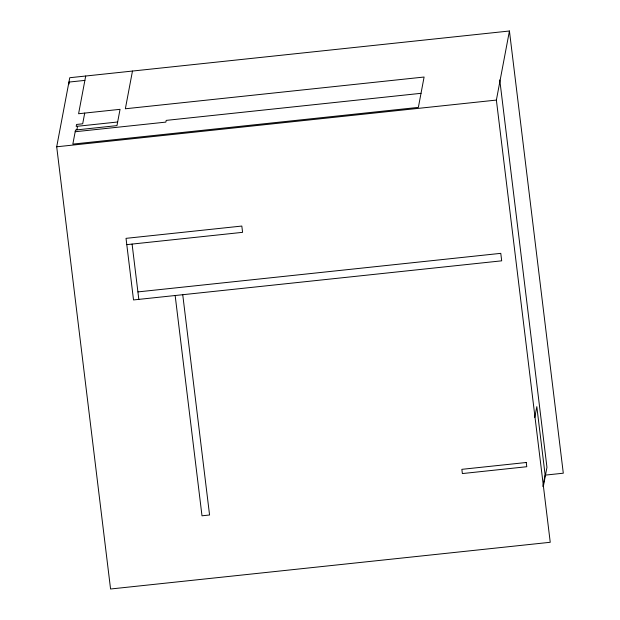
<?xml version="1.0" encoding="UTF-8"?>
<svg xmlns="http://www.w3.org/2000/svg" width="620" height="620" viewBox="0 0 620 620"><rect width="100%" height="100%" fill="white"/><g stroke="black" fill="none" stroke-linecap="round" stroke-linejoin="round"><path stroke-width="0.93" d="M509.431 31L496.38 100.076L550.242 542.283L110.569 589L56.699 146.793L69.758 77.717L509.431 31L563.301 473.207L545.019 475.145M85.707 76.02L78.585 113.739L120.048 109.329L116.971 125.62L75.508 130.022L72.842 144.103L418.361 107.392L424.096 77.027L125.356 108.771L132.478 71.052M76.865 129.882L77.554 126.255M84.707 113.088L82.685 123.806L76.555 124.457L76.19 126.403L117.653 121.993M534.765 417.438L536.812 406.643L545.104 474.75L542.895 486.444M543.322 486.537L546.956 467.317L499.767 79.934M84.886 80.391L68.928 82.08L69.161 83.964M421.019 93.318L166.191 120.389L165.866 122.109L75.183 131.742M56.699 146.793L496.38 100.076M126.782 244.644L242.583 232.337L241.823 226.052L126.023 238.351L133.525 299.94L501.689 260.826L500.782 253.347L137.919 291.904M182.737 294.709L209.568 514.995L201.996 515.801L175.158 295.515M132.091 244.078L138.826 299.375M526.256 462.497L461.854 469.332L462.373 473.564L526.768 466.721L526.256 462.497"/></g></svg>
